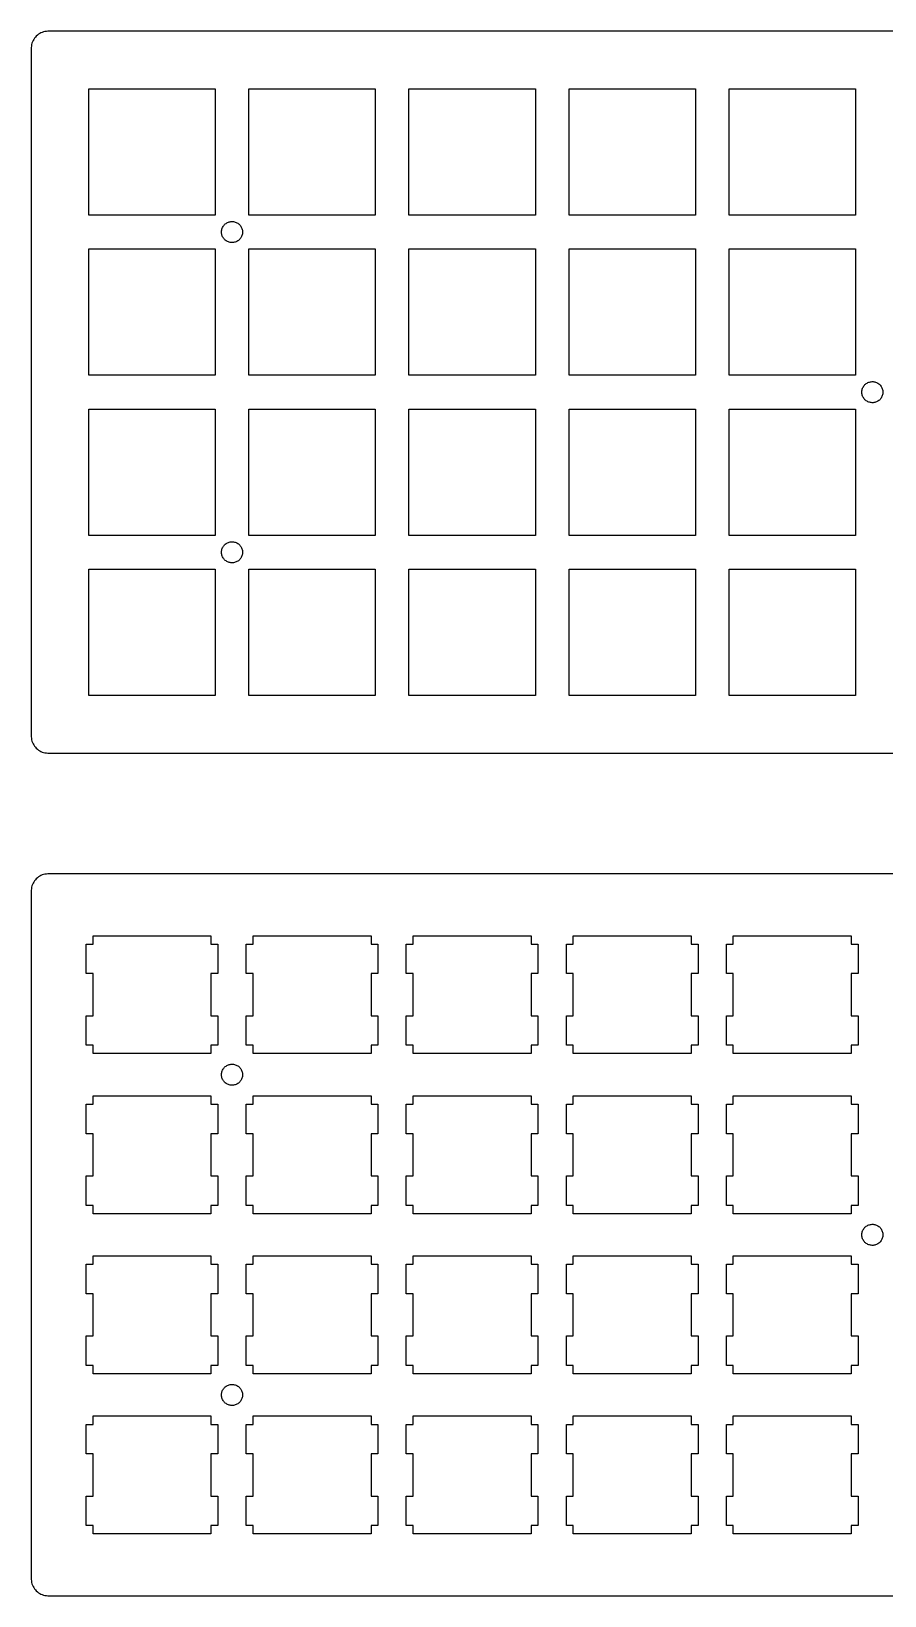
# Model space of a CAD drawing. Header units: metres. Extents: x -20 to 195, y -105 to 281.
# Drawn here: x -4.8 to 96.5, y 95.2 to 280.8 of the extents above; entities that cross this region are included whole.
import ezdxf

# ---------------------------------------------------------------- set-up
doc = ezdxf.new("R2010")
doc.units = ezdxf.units.M

msp = doc.modelspace()

# ---------------------------------------------------------------- linework, layer by layer
for p, q in [((-4.10327, 280.369), (-4.22775, 280.257)), ((-3.96985, 280.471), (-4.10327, 280.369)), ((-3.82841, 280.56), (-3.96985, 280.471)), ((-3.67998, 280.638), (-3.82841, 280.56)), ((-3.52556, 280.703), (-3.67998, 280.638)), ((-3.36626, 280.755), (-3.52556, 280.703)), ((-3.20319, 280.793), (-3.36626, 280.755)), ((-3.03748, 280.817), (-3.20319, 280.793)), ((-2.8703, 280.828), (-3.03748, 280.817)), ((192.787, 280.828), (-2.8703, 280.828)), ((-4.81265, 279.079), (-4.82666, 278.912)), ((-4.82666, 278.912), (-4.82666, 197.088)), ((-4.78471, 279.244), (-4.81265, 279.079)), ((-4.74306, 279.406), (-4.78471, 279.244)), ((-4.68797, 279.565), (-4.74306, 279.406)), ((-4.61984, 279.718), (-4.68797, 279.565)), ((-4.53915, 279.864), (-4.61984, 279.718)), ((-4.44646, 280.004), (-4.53915, 279.864)), ((-4.34241, 280.135), (-4.44646, 280.004)), ((-4.22775, 280.257), (-4.34241, 280.135)), ((2, 259), (2, 274)), ((2, 274), (17, 274)), ((17, 274), (17, 259)), ((21, 259), (21, 274)), ((21, 274), (36, 274)), ((36, 274), (36, 259)), ((40, 259), (40, 274)), ((40, 274), (55, 274)), ((55, 274), (55, 259)), ((59, 259), (59, 274)), ((59, 274), (74, 274)), ((74, 274), (74, 259)), ((78, 259), (78, 274)), ((78, 274), (93, 274)), ((93, 274), (93, 259)), ((17, 259), (2, 259)), ((18.2866, 258.026), (18.375, 258.083)), ((18.375, 258.083), (18.4678, 258.131)), ((18.4678, 258.131), (18.5643, 258.172)), ((18.5643, 258.172), (18.6638, 258.204)), ((18.6638, 258.204), (18.7658, 258.228)), ((18.7658, 258.228), (18.8693, 258.243)), ((18.8693, 258.243), (18.9738, 258.25)), ((18.9738, 258.25), (19.0785, 258.248)), ((19.0785, 258.248), (19.1826, 258.237)), ((19.1826, 258.237), (19.2854, 258.217)), ((19.2854, 258.217), (19.3863, 258.189)), ((19.3863, 258.189), (19.4844, 258.152)), ((19.4844, 258.152), (19.5791, 258.108)), ((19.5791, 258.108), (19.6698, 258.055)), ((36, 259), (21, 259)), ((55, 259), (40, 259)), ((74, 259), (59, 259)), ((93, 259), (78, 259)), ((17.7511, 257.052), (17.7598, 257.157)), ((17.7511, 256.948), (17.7511, 257.052)), ((17.7598, 256.843), (17.7511, 256.948)), ((17.7598, 257.157), (17.7773, 257.26)), ((17.7773, 256.74), (17.7598, 256.843)), ((17.7773, 257.26), (17.8033, 257.361)), ((17.8033, 256.639), (17.7773, 256.74)), ((17.8033, 257.361), (17.8378, 257.46)), ((17.8378, 256.54), (17.8033, 256.639)), ((17.8378, 257.46), (17.8804, 257.556)), ((17.8804, 256.444), (17.8378, 256.54)), ((17.8804, 257.556), (17.9308, 257.648)), ((17.9308, 256.352), (17.8804, 256.444)), ((17.9308, 257.648), (17.9887, 257.735)), ((17.9887, 256.265), (17.9308, 256.352)), ((17.9887, 257.735), (18.0537, 257.817)), ((18.0537, 256.183), (17.9887, 256.265)), ((18.0537, 257.817), (18.1254, 257.893)), ((18.1254, 257.893), (18.2032, 257.963)), ((18.2032, 257.963), (18.2866, 258.026)), ((19.6698, 258.055), (19.7557, 257.996)), ((19.7557, 257.996), (19.8364, 257.929)), ((19.8364, 257.929), (19.9112, 257.856)), ((19.9112, 257.856), (19.9796, 257.776)), ((19.9796, 256.224), (19.9112, 256.144)), ((19.9796, 257.776), (20.0411, 257.692)), ((20.0411, 256.308), (19.9796, 256.224)), ((20.0411, 257.692), (20.0954, 257.602)), ((20.0954, 256.398), (20.0411, 256.308)), ((20.0954, 257.602), (20.1419, 257.508)), ((20.1419, 256.492), (20.0954, 256.398)), ((20.1419, 257.508), (20.1805, 257.411)), ((20.1805, 256.589), (20.1419, 256.492)), ((20.1805, 257.411), (20.2107, 257.311)), ((20.2107, 256.689), (20.1805, 256.589)), ((20.2107, 257.311), (20.2325, 257.208)), ((20.2325, 256.792), (20.2107, 256.689)), ((20.2325, 257.208), (20.2456, 257.105)), ((20.2456, 256.895), (20.2325, 256.792)), ((20.2456, 257.105), (20.25, 257)), ((20.25, 257), (20.2456, 256.895)), ((2, 240), (2, 255)), ((2, 255), (17, 255)), ((17, 255), (17, 240)), ((18.1254, 256.107), (18.0537, 256.183)), ((18.2032, 256.037), (18.1254, 256.107)), ((18.2866, 255.974), (18.2032, 256.037)), ((18.375, 255.917), (18.2866, 255.974)), ((18.4678, 255.869), (18.375, 255.917)), ((18.5643, 255.828), (18.4678, 255.869)), ((18.6638, 255.796), (18.5643, 255.828)), ((18.7658, 255.772), (18.6638, 255.796)), ((18.8693, 255.757), (18.7658, 255.772)), ((18.9738, 255.75), (18.8693, 255.757)), ((19.0785, 255.752), (18.9738, 255.75)), ((19.1826, 255.763), (19.0785, 255.752)), ((19.2854, 255.783), (19.1826, 255.763)), ((19.3863, 255.811), (19.2854, 255.783)), ((19.4844, 255.848), (19.3863, 255.811)), ((19.5791, 255.892), (19.4844, 255.848)), ((19.6698, 255.945), (19.5791, 255.892)), ((19.7557, 256.004), (19.6698, 255.945)), ((19.8364, 256.071), (19.7557, 256.004)), ((19.9112, 256.144), (19.8364, 256.071)), ((21, 240), (21, 255)), ((21, 255), (36, 255)), ((36, 255), (36, 240)), ((40, 240), (40, 255)), ((40, 255), (55, 255)), ((55, 255), (55, 240)), ((59, 240), (59, 255)), ((59, 255), (74, 255)), ((74, 255), (74, 240)), ((78, 240), (78, 255)), ((78, 255), (93, 255)), ((93, 255), (93, 240)), ((17, 240), (2, 240)), ((36, 240), (21, 240)), ((55, 240), (40, 240)), ((74, 240), (59, 240)), ((93, 240), (78, 240)), ((93.7511, 238.052), (93.7598, 238.157)), ((93.7511, 237.948), (93.7511, 238.052)), ((93.7598, 237.843), (93.7511, 237.948)), ((93.7598, 238.157), (93.7773, 238.26)), ((93.7773, 237.74), (93.7598, 237.843)), ((93.7773, 238.26), (93.8033, 238.361)), ((93.8033, 237.639), (93.7773, 237.74)), ((93.8033, 238.361), (93.8378, 238.46)), ((93.8378, 238.46), (93.8804, 238.556)), ((93.8804, 238.556), (93.9308, 238.648)), ((93.9308, 238.648), (93.9887, 238.735)), ((93.9887, 238.735), (94.0537, 238.817)), ((94.0537, 238.817), (94.1254, 238.893)), ((94.1254, 238.893), (94.2032, 238.963)), ((94.2032, 238.963), (94.2866, 239.026)), ((94.2866, 239.026), (94.375, 239.083)), ((94.375, 239.083), (94.4678, 239.131)), ((94.4678, 239.131), (94.5643, 239.172)), ((94.5643, 239.172), (94.6638, 239.204)), ((94.6638, 239.204), (94.7658, 239.228)), ((94.7658, 239.228), (94.8693, 239.243)), ((94.8693, 239.243), (94.9738, 239.25)), ((94.9738, 239.25), (95.0785, 239.248)), ((95.0785, 239.248), (95.1826, 239.237)), ((95.1826, 239.237), (95.2854, 239.217)), ((95.2854, 239.217), (95.3863, 239.189)), ((95.3863, 239.189), (95.4844, 239.152)), ((95.4844, 239.152), (95.5791, 239.108)), ((95.5791, 239.108), (95.6698, 239.055)), ((95.6698, 239.055), (95.7557, 238.996)), ((95.7557, 238.996), (95.8364, 238.929)), ((95.8364, 238.929), (95.9112, 238.856)), ((95.9112, 238.856), (95.9796, 238.776)), ((95.9796, 238.776), (96.0411, 238.692)), ((96.0411, 238.692), (96.0954, 238.602)), ((96.0954, 238.602), (96.1419, 238.508)), ((96.1419, 238.508), (96.1805, 238.411)), ((96.1805, 238.411), (96.2107, 238.311)), ((96.2107, 237.689), (96.1805, 237.589)), ((96.2107, 238.311), (96.2325, 238.208)), ((96.2325, 237.792), (96.2107, 237.689)), ((96.2325, 238.208), (96.2456, 238.105)), ((96.2456, 237.895), (96.2325, 237.792)), ((96.2456, 238.105), (96.25, 238)), ((96.25, 238), (96.2456, 237.895)), ((2, 221), (2, 236)), ((2, 236), (17, 236)), ((17, 236), (17, 221)), ((21, 221), (21, 236)), ((21, 236), (36, 236)), ((36, 236), (36, 221)), ((40, 221), (40, 236)), ((40, 236), (55, 236)), ((55, 236), (55, 221)), ((59, 221), (59, 236)), ((59, 236), (74, 236)), ((74, 236), (74, 221)), ((78, 221), (78, 236)), ((78, 236), (93, 236)), ((93, 236), (93, 221)), ((93.8378, 237.54), (93.8033, 237.639)), ((93.8804, 237.444), (93.8378, 237.54)), ((93.9308, 237.352), (93.8804, 237.444)), ((93.9887, 237.265), (93.9308, 237.352)), ((94.0537, 237.183), (93.9887, 237.265)), ((94.1254, 237.107), (94.0537, 237.183)), ((94.2032, 237.037), (94.1254, 237.107)), ((94.2866, 236.974), (94.2032, 237.037)), ((94.375, 236.917), (94.2866, 236.974)), ((94.4678, 236.869), (94.375, 236.917)), ((94.5643, 236.828), (94.4678, 236.869)), ((94.6638, 236.796), (94.5643, 236.828)), ((94.7658, 236.772), (94.6638, 236.796)), ((94.8693, 236.757), (94.7658, 236.772)), ((94.9738, 236.75), (94.8693, 236.757)), ((95.0785, 236.752), (94.9738, 236.75)), ((95.1826, 236.763), (95.0785, 236.752)), ((95.2854, 236.783), (95.1826, 236.763)), ((95.3863, 236.811), (95.2854, 236.783)), ((95.4844, 236.848), (95.3863, 236.811)), ((95.5791, 236.892), (95.4844, 236.848)), ((95.6698, 236.945), (95.5791, 236.892)), ((95.7557, 237.004), (95.6698, 236.945)), ((95.8364, 237.071), (95.7557, 237.004)), ((95.9112, 237.144), (95.8364, 237.071)), ((95.9796, 237.224), (95.9112, 237.144)), ((96.0411, 237.308), (95.9796, 237.224)), ((96.0954, 237.398), (96.0411, 237.308)), ((96.1419, 237.492), (96.0954, 237.398)), ((96.1805, 237.589), (96.1419, 237.492)), ((17, 221), (2, 221)), ((36, 221), (21, 221)), ((55, 221), (40, 221)), ((74, 221), (59, 221)), ((93, 221), (78, 221)), ((17.7511, 219.052), (17.7598, 219.157)), ((17.7598, 219.157), (17.7773, 219.26)), ((17.7773, 219.26), (17.8033, 219.361)), ((17.8033, 219.361), (17.8378, 219.46)), ((17.8378, 219.46), (17.8804, 219.556)), ((17.8804, 219.556), (17.9308, 219.648)), ((17.9308, 219.648), (17.9887, 219.735)), ((17.9887, 219.735), (18.0537, 219.817)), ((18.0537, 219.817), (18.1254, 219.893)), ((18.1254, 219.893), (18.2032, 219.963)), ((18.2032, 219.963), (18.2866, 220.026)), ((18.2866, 220.026), (18.375, 220.083)), ((18.375, 220.083), (18.4678, 220.131)), ((18.4678, 220.131), (18.5643, 220.172)), ((18.5643, 220.172), (18.6638, 220.204)), ((18.6638, 220.204), (18.7658, 220.228)), ((18.7658, 220.228), (18.8693, 220.243)), ((18.8693, 220.243), (18.9738, 220.25)), ((18.9738, 220.25), (19.0785, 220.248)), ((19.0785, 220.248), (19.1826, 220.237)), ((19.1826, 220.237), (19.2854, 220.217)), ((19.2854, 220.217), (19.3863, 220.189)), ((19.3863, 220.189), (19.4844, 220.152)), ((19.4844, 220.152), (19.5791, 220.108)), ((19.5791, 220.108), (19.6698, 220.055)), ((19.6698, 220.055), (19.7557, 219.996)), ((19.7557, 219.996), (19.8364, 219.929)), ((19.8364, 219.929), (19.9112, 219.856)), ((19.9112, 219.856), (19.9796, 219.776)), ((19.9796, 219.776), (20.0411, 219.692)), ((20.0411, 219.692), (20.0954, 219.602)), ((20.0954, 219.602), (20.1419, 219.508)), ((20.1419, 219.508), (20.1805, 219.411)), ((20.1805, 219.411), (20.2107, 219.311)), ((20.2107, 219.311), (20.2325, 219.208)), ((20.2325, 219.208), (20.2456, 219.105)), ((20.2456, 219.105), (20.25, 219)), ((17.7511, 218.948), (17.7511, 219.052)), ((17.7598, 218.843), (17.7511, 218.948)), ((17.7773, 218.74), (17.7598, 218.843)), ((17.8033, 218.639), (17.7773, 218.74)), ((17.8378, 218.54), (17.8033, 218.639)), ((17.8804, 218.444), (17.8378, 218.54)), ((17.9308, 218.352), (17.8804, 218.444)), ((17.9887, 218.265), (17.9308, 218.352)), ((18.0537, 218.183), (17.9887, 218.265)), ((18.1254, 218.107), (18.0537, 218.183)), ((18.2032, 218.037), (18.1254, 218.107)), ((18.2866, 217.974), (18.2032, 218.037)), ((18.375, 217.917), (18.2866, 217.974)), ((18.4678, 217.869), (18.375, 217.917)), ((18.5643, 217.828), (18.4678, 217.869)), ((18.6638, 217.796), (18.5643, 217.828)), ((18.7658, 217.772), (18.6638, 217.796)), ((18.8693, 217.757), (18.7658, 217.772)), ((18.9738, 217.75), (18.8693, 217.757)), ((19.0785, 217.752), (18.9738, 217.75)), ((19.1826, 217.763), (19.0785, 217.752)), ((19.2854, 217.783), (19.1826, 217.763)), ((19.3863, 217.811), (19.2854, 217.783)), ((19.4844, 217.848), (19.3863, 217.811)), ((19.5791, 217.892), (19.4844, 217.848)), ((19.6698, 217.945), (19.5791, 217.892)), ((19.7557, 218.004), (19.6698, 217.945)), ((19.8364, 218.071), (19.7557, 218.004)), ((19.9112, 218.144), (19.8364, 218.071)), ((19.9796, 218.224), (19.9112, 218.144)), ((20.0411, 218.308), (19.9796, 218.224)), ((20.0954, 218.398), (20.0411, 218.308)), ((20.1419, 218.492), (20.0954, 218.398)), ((20.1805, 218.589), (20.1419, 218.492)), ((20.2107, 218.689), (20.1805, 218.589)), ((20.2325, 218.792), (20.2107, 218.689)), ((20.2456, 218.895), (20.2325, 218.792)), ((20.25, 219), (20.2456, 218.895)), ((2, 202), (2, 217)), ((2, 217), (17, 217)), ((17, 217), (17, 202)), ((21, 202), (21, 217)), ((21, 217), (36, 217)), ((36, 217), (36, 202)), ((40, 202), (40, 217)), ((40, 217), (55, 217)), ((55, 217), (55, 202)), ((59, 202), (59, 217)), ((59, 217), (74, 217)), ((74, 217), (74, 202)), ((78, 202), (78, 217)), ((78, 217), (93, 217)), ((93, 217), (93, 202)), ((17, 202), (2, 202)), ((36, 202), (21, 202)), ((55, 202), (40, 202)), ((74, 202), (59, 202)), ((93, 202), (78, 202)), ((-4.82666, 197.088), (-4.81265, 196.921)), ((-4.81265, 196.921), (-4.78471, 196.756)), ((-4.78471, 196.756), (-4.74306, 196.594)), ((-4.74306, 196.594), (-4.68797, 196.435)), ((-4.68797, 196.435), (-4.61984, 196.282)), ((-4.61984, 196.282), (-4.53915, 196.136)), ((-4.53915, 196.136), (-4.44646, 195.996)), ((-4.44646, 195.996), (-4.34241, 195.865)), ((-4.34241, 195.865), (-4.22775, 195.743)), ((-4.22775, 195.743), (-4.10327, 195.631)), ((-4.10327, 195.631), (-3.96985, 195.529)), ((-3.96985, 195.529), (-3.82841, 195.44)), ((-3.82841, 195.44), (-3.67998, 195.362)), ((-3.67998, 195.362), (-3.52556, 195.297)), ((-3.52556, 195.297), (-3.36626, 195.245)), ((-3.36626, 195.245), (-3.20319, 195.207)), ((-3.20319, 195.207), (-3.03748, 195.183)), ((-3.03748, 195.183), (-2.8703, 195.172)), ((-2.8703, 195.172), (192.787, 195.172)), ((-4.34241, 180.135), (-4.44646, 180.004)), ((-4.22775, 180.257), (-4.34241, 180.135)), ((-4.10327, 180.369), (-4.22775, 180.257)), ((-3.96985, 180.471), (-4.10327, 180.369)), ((-3.82841, 180.56), (-3.96985, 180.471)), ((-3.67998, 180.638), (-3.82841, 180.56)), ((-3.52556, 180.703), (-3.67998, 180.638)), ((-3.36626, 180.755), (-3.52556, 180.703)), ((-3.20319, 180.793), (-3.36626, 180.755)), ((-3.03748, 180.817), (-3.20319, 180.793)), ((-2.8703, 180.828), (-3.03748, 180.817)), ((192.787, 180.828), (-2.8703, 180.828)), ((-4.81265, 179.079), (-4.82666, 178.912)), ((-4.82666, 178.912), (-4.82666, 97.0878)), ((-4.78471, 179.244), (-4.81265, 179.079)), ((-4.74306, 179.406), (-4.78471, 179.244)), ((-4.68797, 179.565), (-4.74306, 179.406)), ((-4.61984, 179.718), (-4.68797, 179.565)), ((-4.53915, 179.864), (-4.61984, 179.718)), ((-4.44646, 180.004), (-4.53915, 179.864)), ((2.5, 172.505), (2.5, 173.5)), ((2.5, 173.5), (16.5, 173.5)), ((16.5, 173.5), (16.5, 172.505)), ((21.5, 172.505), (21.5, 173.5)), ((21.5, 173.5), (35.5, 173.5)), ((35.5, 173.5), (35.5, 172.505)), ((40.5, 172.505), (40.5, 173.5)), ((40.5, 173.5), (54.5, 173.5)), ((54.5, 173.5), (54.5, 172.505)), ((59.5, 172.505), (59.5, 173.5)), ((59.5, 173.5), (73.5, 173.5)), ((73.5, 173.5), (73.5, 172.505)), ((78.5, 172.505), (78.5, 173.5)), ((78.5, 173.5), (92.5, 173.5)), ((92.5, 173.5), (92.5, 172.505)), ((1.68721, 169.004), (1.68721, 172.505)), ((1.68721, 172.505), (2.5, 172.505)), ((16.5, 172.505), (17.3128, 172.505)), ((17.3128, 172.505), (17.3128, 169.004)), ((20.6872, 169.004), (20.6872, 172.505)), ((20.6872, 172.505), (21.5, 172.505)), ((35.5, 172.505), (36.3128, 172.505)), ((36.3128, 172.505), (36.3128, 169.004)), ((39.6872, 169.004), (39.6872, 172.505)), ((39.6872, 172.505), (40.5, 172.505)), ((54.5, 172.505), (55.3128, 172.505)), ((55.3128, 172.505), (55.3128, 169.004)), ((58.6872, 169.004), (58.6872, 172.505)), ((58.6872, 172.505), (59.5, 172.505)), ((73.5, 172.505), (74.3128, 172.505)), ((74.3128, 172.505), (74.3128, 169.004)), ((77.6872, 169.004), (77.6872, 172.505)), ((77.6872, 172.505), (78.5, 172.505)), ((92.5, 172.505), (93.3128, 172.505)), ((93.3128, 172.505), (93.3128, 169.004)), ((2.5, 169.004), (1.68721, 169.004)), ((2.5, 163.996), (2.5, 169.004)), ((17.3128, 169.004), (16.5, 169.004)), ((16.5, 169.004), (16.5, 163.996)), ((21.5, 169.004), (20.6872, 169.004)), ((21.5, 163.996), (21.5, 169.004)), ((36.3128, 169.004), (35.5, 169.004)), ((35.5, 169.004), (35.5, 163.996)), ((40.5, 169.004), (39.6872, 169.004)), ((40.5, 163.996), (40.5, 169.004)), ((55.3128, 169.004), (54.5, 169.004)), ((54.5, 169.004), (54.5, 163.996)), ((59.5, 169.004), (58.6872, 169.004)), ((59.5, 163.996), (59.5, 169.004)), ((74.3128, 169.004), (73.5, 169.004)), ((73.5, 169.004), (73.5, 163.996)), ((78.5, 169.004), (77.6872, 169.004)), ((78.5, 163.996), (78.5, 169.004)), ((93.3128, 169.004), (92.5, 169.004)), ((92.5, 169.004), (92.5, 163.996)), ((1.68721, 160.495), (1.68721, 163.996)), ((1.68721, 163.996), (2.5, 163.996)), ((16.5, 163.996), (17.3128, 163.996)), ((17.3128, 163.996), (17.3128, 160.495)), ((20.6872, 160.495), (20.6872, 163.996)), ((20.6872, 163.996), (21.5, 163.996)), ((35.5, 163.996), (36.3128, 163.996)), ((36.3128, 163.996), (36.3128, 160.495)), ((39.6872, 160.495), (39.6872, 163.996)), ((39.6872, 163.996), (40.5, 163.996)), ((54.5, 163.996), (55.3128, 163.996)), ((55.3128, 163.996), (55.3128, 160.495)), ((58.6872, 160.495), (58.6872, 163.996)), ((58.6872, 163.996), (59.5, 163.996)), ((73.5, 163.996), (74.3128, 163.996)), ((74.3128, 163.996), (74.3128, 160.495)), ((77.6872, 160.495), (77.6872, 163.996)), ((77.6872, 163.996), (78.5, 163.996)), ((92.5, 163.996), (93.3128, 163.996)), ((93.3128, 163.996), (93.3128, 160.495)), ((2.5, 160.495), (1.68721, 160.495)), ((2.5, 159.5), (2.5, 160.495)), ((17.3128, 160.495), (16.5, 160.495)), ((16.5, 160.495), (16.5, 159.5)), ((21.5, 160.495), (20.6872, 160.495)), ((21.5, 159.5), (21.5, 160.495)), ((36.3128, 160.495), (35.5, 160.495)), ((35.5, 160.495), (35.5, 159.5)), ((40.5, 160.495), (39.6872, 160.495)), ((40.5, 159.5), (40.5, 160.495)), ((55.3128, 160.495), (54.5, 160.495)), ((54.5, 160.495), (54.5, 159.5)), ((59.5, 160.495), (58.6872, 160.495)), ((59.5, 159.5), (59.5, 160.495)), ((74.3128, 160.495), (73.5, 160.495)), ((73.5, 160.495), (73.5, 159.5)), ((78.5, 160.495), (77.6872, 160.495)), ((78.5, 159.5), (78.5, 160.495)), ((93.3128, 160.495), (92.5, 160.495)), ((92.5, 160.495), (92.5, 159.5)), ((16.5, 159.5), (2.5, 159.5)), ((17.9887, 157.735), (18.0537, 157.817)), ((18.0537, 157.817), (18.1254, 157.893)), ((18.1254, 157.893), (18.2032, 157.963)), ((18.2032, 157.963), (18.2866, 158.026)), ((18.2866, 158.026), (18.375, 158.083)), ((18.375, 158.083), (18.4678, 158.131)), ((18.4678, 158.131), (18.5643, 158.172)), ((18.5643, 158.172), (18.6638, 158.204)), ((18.6638, 158.204), (18.7658, 158.228)), ((18.7658, 158.228), (18.8693, 158.243)), ((18.8693, 158.243), (18.9738, 158.25)), ((18.9738, 158.25), (19.0785, 158.248)), ((19.0785, 158.248), (19.1826, 158.237)), ((19.1826, 158.237), (19.2854, 158.217)), ((19.2854, 158.217), (19.3863, 158.189)), ((19.3863, 158.189), (19.4844, 158.152)), ((19.4844, 158.152), (19.5791, 158.108)), ((19.5791, 158.108), (19.6698, 158.055)), ((19.6698, 158.055), (19.7557, 157.996)), ((19.7557, 157.996), (19.8364, 157.929)), ((19.8364, 157.929), (19.9112, 157.856)), ((19.9112, 157.856), (19.9796, 157.776)), ((35.5, 159.5), (21.5, 159.5)), ((54.5, 159.5), (40.5, 159.5)), ((73.5, 159.5), (59.5, 159.5)), ((92.5, 159.5), (78.5, 159.5)), ((17.7511, 157.052), (17.7598, 157.157)), ((17.7511, 156.948), (17.7511, 157.052)), ((17.7598, 156.843), (17.7511, 156.948)), ((17.7598, 157.157), (17.7773, 157.26)), ((17.7773, 156.74), (17.7598, 156.843)), ((17.7773, 157.26), (17.8033, 157.361)), ((17.8033, 156.639), (17.7773, 156.74)), ((17.8033, 157.361), (17.8378, 157.46)), ((17.8378, 156.54), (17.8033, 156.639)), ((17.8378, 157.46), (17.8804, 157.556)), ((17.8804, 156.444), (17.8378, 156.54)), ((17.8804, 157.556), (17.9308, 157.648)), ((17.9308, 156.352), (17.8804, 156.444)), ((17.9308, 157.648), (17.9887, 157.735)), ((17.9887, 156.265), (17.9308, 156.352)), ((18.0537, 156.183), (17.9887, 156.265)), ((18.1254, 156.107), (18.0537, 156.183)), ((18.2032, 156.037), (18.1254, 156.107)), ((18.2866, 155.974), (18.2032, 156.037)), ((18.375, 155.917), (18.2866, 155.974)), ((19.7557, 156.004), (19.6698, 155.945)), ((19.8364, 156.071), (19.7557, 156.004)), ((19.9112, 156.144), (19.8364, 156.071)), ((19.9796, 156.224), (19.9112, 156.144)), ((19.9796, 157.776), (20.0411, 157.692)), ((20.0411, 156.308), (19.9796, 156.224)), ((20.0411, 157.692), (20.0954, 157.602)), ((20.0954, 156.398), (20.0411, 156.308)), ((20.0954, 157.602), (20.1419, 157.508)), ((20.1419, 156.492), (20.0954, 156.398)), ((20.1419, 157.508), (20.1805, 157.411)), ((20.1805, 156.589), (20.1419, 156.492)), ((20.1805, 157.411), (20.2107, 157.311)), ((20.2107, 156.689), (20.1805, 156.589)), ((20.2107, 157.311), (20.2325, 157.208)), ((20.2325, 156.792), (20.2107, 156.689)), ((20.2325, 157.208), (20.2456, 157.105)), ((20.2456, 156.895), (20.2325, 156.792)), ((20.2456, 157.105), (20.25, 157)), ((20.25, 157), (20.2456, 156.895)), ((2.5, 153.505), (2.5, 154.5)), ((2.5, 154.5), (16.5, 154.5)), ((16.5, 154.5), (16.5, 153.505)), ((18.4678, 155.869), (18.375, 155.917)), ((18.5643, 155.828), (18.4678, 155.869)), ((18.6638, 155.796), (18.5643, 155.828)), ((18.7658, 155.772), (18.6638, 155.796)), ((18.8693, 155.757), (18.7658, 155.772)), ((18.9738, 155.75), (18.8693, 155.757)), ((19.0785, 155.752), (18.9738, 155.75)), ((19.1826, 155.763), (19.0785, 155.752)), ((19.2854, 155.783), (19.1826, 155.763)), ((19.3863, 155.811), (19.2854, 155.783)), ((19.4844, 155.848), (19.3863, 155.811)), ((19.5791, 155.892), (19.4844, 155.848)), ((19.6698, 155.945), (19.5791, 155.892)), ((21.5, 153.505), (21.5, 154.5)), ((21.5, 154.5), (35.5, 154.5)), ((35.5, 154.5), (35.5, 153.505)), ((40.5, 153.505), (40.5, 154.5)), ((40.5, 154.5), (54.5, 154.5)), ((54.5, 154.5), (54.5, 153.505)), ((59.5, 153.505), (59.5, 154.5)), ((59.5, 154.5), (73.5, 154.5)), ((73.5, 154.5), (73.5, 153.505)), ((78.5, 153.505), (78.5, 154.5)), ((78.5, 154.5), (92.5, 154.5)), ((92.5, 154.5), (92.5, 153.505)), ((1.68721, 150.004), (1.68721, 153.505)), ((1.68721, 153.505), (2.5, 153.505)), ((16.5, 153.505), (17.3128, 153.505)), ((17.3128, 153.505), (17.3128, 150.004)), ((20.6872, 150.004), (20.6872, 153.505)), ((20.6872, 153.505), (21.5, 153.505)), ((35.5, 153.505), (36.3128, 153.505)), ((36.3128, 153.505), (36.3128, 150.004)), ((39.6872, 150.004), (39.6872, 153.505)), ((39.6872, 153.505), (40.5, 153.505)), ((54.5, 153.505), (55.3128, 153.505)), ((55.3128, 153.505), (55.3128, 150.004)), ((58.6872, 150.004), (58.6872, 153.505)), ((58.6872, 153.505), (59.5, 153.505)), ((73.5, 153.505), (74.3128, 153.505)), ((74.3128, 153.505), (74.3128, 150.004)), ((77.6872, 150.004), (77.6872, 153.505)), ((77.6872, 153.505), (78.5, 153.505)), ((92.5, 153.505), (93.3128, 153.505)), ((93.3128, 153.505), (93.3128, 150.004)), ((2.5, 150.004), (1.68721, 150.004)), ((2.5, 144.996), (2.5, 150.004)), ((17.3128, 150.004), (16.5, 150.004)), ((16.5, 150.004), (16.5, 144.996)), ((21.5, 150.004), (20.6872, 150.004)), ((21.5, 144.996), (21.5, 150.004)), ((36.3128, 150.004), (35.5, 150.004)), ((35.5, 150.004), (35.5, 144.996)), ((40.5, 150.004), (39.6872, 150.004)), ((40.5, 144.996), (40.5, 150.004)), ((55.3128, 150.004), (54.5, 150.004)), ((54.5, 150.004), (54.5, 144.996)), ((59.5, 150.004), (58.6872, 150.004)), ((59.5, 144.996), (59.5, 150.004)), ((74.3128, 150.004), (73.5, 150.004)), ((73.5, 150.004), (73.5, 144.996)), ((78.5, 150.004), (77.6872, 150.004)), ((78.5, 144.996), (78.5, 150.004)), ((93.3128, 150.004), (92.5, 150.004)), ((92.5, 150.004), (92.5, 144.996)), ((1.68721, 141.495), (1.68721, 144.996)), ((1.68721, 144.996), (2.5, 144.996)), ((16.5, 144.996), (17.3128, 144.996)), ((17.3128, 144.996), (17.3128, 141.495)), ((20.6872, 141.495), (20.6872, 144.996)), ((20.6872, 144.996), (21.5, 144.996)), ((35.5, 144.996), (36.3128, 144.996)), ((36.3128, 144.996), (36.3128, 141.495)), ((39.6872, 141.495), (39.6872, 144.996)), ((39.6872, 144.996), (40.5, 144.996)), ((54.5, 144.996), (55.3128, 144.996)), ((55.3128, 144.996), (55.3128, 141.495)), ((58.6872, 141.495), (58.6872, 144.996)), ((58.6872, 144.996), (59.5, 144.996)), ((73.5, 144.996), (74.3128, 144.996)), ((74.3128, 144.996), (74.3128, 141.495)), ((77.6872, 141.495), (77.6872, 144.996)), ((77.6872, 144.996), (78.5, 144.996)), ((92.5, 144.996), (93.3128, 144.996)), ((93.3128, 144.996), (93.3128, 141.495)), ((2.5, 141.495), (1.68721, 141.495)), ((2.5, 140.5), (2.5, 141.495)), ((17.3128, 141.495), (16.5, 141.495)), ((16.5, 141.495), (16.5, 140.5)), ((21.5, 141.495), (20.6872, 141.495)), ((21.5, 140.5), (21.5, 141.495)), ((36.3128, 141.495), (35.5, 141.495)), ((35.5, 141.495), (35.5, 140.5)), ((40.5, 141.495), (39.6872, 141.495)), ((40.5, 140.5), (40.5, 141.495)), ((55.3128, 141.495), (54.5, 141.495)), ((54.5, 141.495), (54.5, 140.5)), ((59.5, 141.495), (58.6872, 141.495)), ((59.5, 140.5), (59.5, 141.495)), ((74.3128, 141.495), (73.5, 141.495)), ((73.5, 141.495), (73.5, 140.5)), ((78.5, 141.495), (77.6872, 141.495)), ((78.5, 140.5), (78.5, 141.495)), ((93.3128, 141.495), (92.5, 141.495)), ((92.5, 141.495), (92.5, 140.5)), ((16.5, 140.5), (2.5, 140.5)), ((35.5, 140.5), (21.5, 140.5)), ((54.5, 140.5), (40.5, 140.5)), ((73.5, 140.5), (59.5, 140.5)), ((92.5, 140.5), (78.5, 140.5)), ((94.7658, 139.228), (94.8693, 139.243)), ((94.8693, 139.243), (94.9738, 139.25)), ((94.9738, 139.25), (95.0785, 139.248)), ((95.0785, 139.248), (95.1826, 139.237)), ((93.7511, 138.052), (93.7598, 138.157)), ((93.7511, 137.948), (93.7511, 138.052)), ((93.7598, 137.843), (93.7511, 137.948)), ((93.7598, 138.157), (93.7773, 138.26)), ((93.7773, 137.74), (93.7598, 137.843)), ((93.7773, 138.26), (93.8033, 138.361)), ((93.8033, 137.639), (93.7773, 137.74)), ((93.8033, 138.361), (93.8378, 138.46)), ((93.8378, 137.54), (93.8033, 137.639)), ((93.8378, 138.46), (93.8804, 138.556)), ((93.8804, 137.444), (93.8378, 137.54)), ((93.8804, 138.556), (93.9308, 138.648)), ((93.9308, 137.352), (93.8804, 137.444)), ((93.9308, 138.648), (93.9887, 138.735)), ((93.9887, 138.735), (94.0537, 138.817)), ((94.0537, 138.817), (94.1254, 138.893)), ((94.1254, 138.893), (94.2032, 138.963)), ((94.2032, 138.963), (94.2866, 139.026)), ((94.2866, 139.026), (94.375, 139.083)), ((94.375, 139.083), (94.4678, 139.131)), ((94.4678, 139.131), (94.5643, 139.172)), ((94.5643, 139.172), (94.6638, 139.204)), ((94.6638, 139.204), (94.7658, 139.228)), ((95.1826, 139.237), (95.2854, 139.217)), ((95.2854, 139.217), (95.3863, 139.189)), ((95.3863, 139.189), (95.4844, 139.152)), ((95.4844, 139.152), (95.5791, 139.108)), ((95.5791, 139.108), (95.6698, 139.055)), ((95.6698, 139.055), (95.7557, 138.996)), ((95.7557, 138.996), (95.8364, 138.929)), ((95.8364, 138.929), (95.9112, 138.856)), ((95.9112, 138.856), (95.9796, 138.776)), ((95.9796, 138.776), (96.0411, 138.692)), ((96.0411, 138.692), (96.0954, 138.602)), ((96.0954, 137.398), (96.0411, 137.308)), ((96.0954, 138.602), (96.1419, 138.508)), ((96.1419, 137.492), (96.0954, 137.398)), ((96.1419, 138.508), (96.1805, 138.411)), ((96.1805, 137.589), (96.1419, 137.492)), ((96.1805, 138.411), (96.2107, 138.311)), ((96.2107, 137.689), (96.1805, 137.589)), ((96.2107, 138.311), (96.2325, 138.208)), ((96.2325, 137.792), (96.2107, 137.689)), ((96.2325, 138.208), (96.2456, 138.105)), ((96.2456, 137.895), (96.2325, 137.792)), ((96.2456, 138.105), (96.25, 138)), ((96.25, 138), (96.2456, 137.895)), ((93.9887, 137.265), (93.9308, 137.352)), ((94.0537, 137.183), (93.9887, 137.265)), ((94.1254, 137.107), (94.0537, 137.183)), ((94.2032, 137.037), (94.1254, 137.107)), ((94.2866, 136.974), (94.2032, 137.037)), ((94.375, 136.917), (94.2866, 136.974)), ((94.4678, 136.869), (94.375, 136.917)), ((94.5643, 136.828), (94.4678, 136.869)), ((94.6638, 136.796), (94.5643, 136.828)), ((94.7658, 136.772), (94.6638, 136.796)), ((94.8693, 136.757), (94.7658, 136.772)), ((94.9738, 136.75), (94.8693, 136.757)), ((95.0785, 136.752), (94.9738, 136.75)), ((95.1826, 136.763), (95.0785, 136.752)), ((95.2854, 136.783), (95.1826, 136.763)), ((95.3863, 136.811), (95.2854, 136.783)), ((95.4844, 136.848), (95.3863, 136.811)), ((95.5791, 136.892), (95.4844, 136.848)), ((95.6698, 136.945), (95.5791, 136.892)), ((95.7557, 137.004), (95.6698, 136.945)), ((95.8364, 137.071), (95.7557, 137.004)), ((95.9112, 137.144), (95.8364, 137.071)), ((95.9796, 137.224), (95.9112, 137.144)), ((96.0411, 137.308), (95.9796, 137.224)), ((1.68721, 131.004), (1.68721, 134.505)), ((1.68721, 134.505), (2.5, 134.505)), ((2.5, 134.505), (2.5, 135.5)), ((2.5, 135.5), (16.5, 135.5)), ((16.5, 135.5), (16.5, 134.505)), ((16.5, 134.505), (17.3128, 134.505)), ((17.3128, 134.505), (17.3128, 131.004)), ((20.6872, 131.004), (20.6872, 134.505)), ((20.6872, 134.505), (21.5, 134.505)), ((21.5, 134.505), (21.5, 135.5)), ((21.5, 135.5), (35.5, 135.5)), ((35.5, 135.5), (35.5, 134.505)), ((35.5, 134.505), (36.3128, 134.505)), ((36.3128, 134.505), (36.3128, 131.004)), ((39.6872, 131.004), (39.6872, 134.505)), ((39.6872, 134.505), (40.5, 134.505)), ((40.5, 134.505), (40.5, 135.5)), ((40.5, 135.5), (54.5, 135.5)), ((54.5, 135.5), (54.5, 134.505)), ((54.5, 134.505), (55.3128, 134.505)), ((55.3128, 134.505), (55.3128, 131.004)), ((58.6872, 131.004), (58.6872, 134.505)), ((58.6872, 134.505), (59.5, 134.505)), ((59.5, 134.505), (59.5, 135.5)), ((59.5, 135.5), (73.5, 135.5)), ((73.5, 135.5), (73.5, 134.505)), ((73.5, 134.505), (74.3128, 134.505)), ((74.3128, 134.505), (74.3128, 131.004)), ((77.6872, 131.004), (77.6872, 134.505)), ((77.6872, 134.505), (78.5, 134.505)), ((78.5, 134.505), (78.5, 135.5)), ((78.5, 135.5), (92.5, 135.5)), ((92.5, 135.5), (92.5, 134.505)), ((92.5, 134.505), (93.3128, 134.505)), ((93.3128, 134.505), (93.3128, 131.004)), ((2.5, 131.004), (1.68721, 131.004)), ((2.5, 125.996), (2.5, 131.004)), ((17.3128, 131.004), (16.5, 131.004)), ((16.5, 131.004), (16.5, 125.996)), ((21.5, 131.004), (20.6872, 131.004)), ((21.5, 125.996), (21.5, 131.004)), ((36.3128, 131.004), (35.5, 131.004)), ((35.5, 131.004), (35.5, 125.996)), ((40.5, 131.004), (39.6872, 131.004)), ((40.5, 125.996), (40.5, 131.004)), ((55.3128, 131.004), (54.5, 131.004)), ((54.5, 131.004), (54.5, 125.996)), ((59.5, 131.004), (58.6872, 131.004)), ((59.5, 125.996), (59.5, 131.004)), ((74.3128, 131.004), (73.5, 131.004)), ((73.5, 131.004), (73.5, 125.996)), ((78.5, 131.004), (77.6872, 131.004)), ((78.5, 125.996), (78.5, 131.004)), ((93.3128, 131.004), (92.5, 131.004)), ((92.5, 131.004), (92.5, 125.996)), ((1.68721, 122.495), (1.68721, 125.996)), ((1.68721, 125.996), (2.5, 125.996)), ((16.5, 125.996), (17.3128, 125.996)), ((17.3128, 125.996), (17.3128, 122.495)), ((20.6872, 122.495), (20.6872, 125.996)), ((20.6872, 125.996), (21.5, 125.996)), ((35.5, 125.996), (36.3128, 125.996)), ((36.3128, 125.996), (36.3128, 122.495)), ((39.6872, 122.495), (39.6872, 125.996)), ((39.6872, 125.996), (40.5, 125.996)), ((54.5, 125.996), (55.3128, 125.996)), ((55.3128, 125.996), (55.3128, 122.495)), ((58.6872, 122.495), (58.6872, 125.996)), ((58.6872, 125.996), (59.5, 125.996)), ((73.5, 125.996), (74.3128, 125.996)), ((74.3128, 125.996), (74.3128, 122.495)), ((77.6872, 122.495), (77.6872, 125.996)), ((77.6872, 125.996), (78.5, 125.996)), ((92.5, 125.996), (93.3128, 125.996)), ((93.3128, 125.996), (93.3128, 122.495)), ((2.5, 122.495), (1.68721, 122.495)), ((2.5, 121.5), (2.5, 122.495)), ((16.5, 121.5), (2.5, 121.5)), ((17.3128, 122.495), (16.5, 122.495)), ((16.5, 122.495), (16.5, 121.5)), ((21.5, 122.495), (20.6872, 122.495)), ((21.5, 121.5), (21.5, 122.495)), ((35.5, 121.5), (21.5, 121.5)), ((36.3128, 122.495), (35.5, 122.495)), ((35.5, 122.495), (35.5, 121.5)), ((40.5, 122.495), (39.6872, 122.495)), ((40.5, 121.5), (40.5, 122.495)), ((54.5, 121.5), (40.5, 121.5)), ((55.3128, 122.495), (54.5, 122.495)), ((54.5, 122.495), (54.5, 121.5)), ((59.5, 122.495), (58.6872, 122.495)), ((59.5, 121.5), (59.5, 122.495)), ((73.5, 121.5), (59.5, 121.5)), ((74.3128, 122.495), (73.5, 122.495)), ((73.5, 122.495), (73.5, 121.5)), ((78.5, 122.495), (77.6872, 122.495)), ((78.5, 121.5), (78.5, 122.495)), ((92.5, 121.5), (78.5, 121.5)), ((93.3128, 122.495), (92.5, 122.495)), ((92.5, 122.495), (92.5, 121.5)), ((17.7511, 119.052), (17.7598, 119.157)), ((17.7511, 118.948), (17.7511, 119.052)), ((17.7598, 118.843), (17.7511, 118.948)), ((17.7598, 119.157), (17.7773, 119.26)), ((17.7773, 118.74), (17.7598, 118.843)), ((17.7773, 119.26), (17.8033, 119.361)), ((17.8033, 119.361), (17.8378, 119.46)), ((17.8378, 119.46), (17.8804, 119.556)), ((17.8804, 119.556), (17.9308, 119.648)), ((17.9308, 119.648), (17.9887, 119.735)), ((17.9887, 119.735), (18.0537, 119.817)), ((18.0537, 119.817), (18.1254, 119.893)), ((18.1254, 119.893), (18.2032, 119.963)), ((18.2032, 119.963), (18.2866, 120.026)), ((18.2866, 120.026), (18.375, 120.083)), ((18.375, 120.083), (18.4678, 120.131)), ((18.4678, 120.131), (18.5643, 120.172)), ((18.5643, 120.172), (18.6638, 120.204)), ((18.6638, 120.204), (18.7658, 120.228)), ((18.7658, 120.228), (18.8693, 120.243)), ((18.8693, 120.243), (18.9738, 120.25)), ((18.9738, 120.25), (19.0785, 120.248)), ((19.0785, 120.248), (19.1826, 120.237)), ((19.1826, 120.237), (19.2854, 120.217)), ((19.2854, 120.217), (19.3863, 120.189)), ((19.3863, 120.189), (19.4844, 120.152)), ((19.4844, 120.152), (19.5791, 120.108)), ((19.5791, 120.108), (19.6698, 120.055)), ((19.6698, 120.055), (19.7557, 119.996)), ((19.7557, 119.996), (19.8364, 119.929)), ((19.8364, 119.929), (19.9112, 119.856)), ((19.9112, 119.856), (19.9796, 119.776)), ((19.9796, 119.776), (20.0411, 119.692)), ((20.0411, 119.692), (20.0954, 119.602)), ((20.0954, 119.602), (20.1419, 119.508)), ((20.1419, 119.508), (20.1805, 119.411)), ((20.1805, 119.411), (20.2107, 119.311)), ((20.2107, 119.311), (20.2325, 119.208)), ((20.2325, 119.208), (20.2456, 119.105)), ((20.2456, 118.895), (20.2325, 118.792)), ((20.2456, 119.105), (20.25, 119)), ((20.25, 119), (20.2456, 118.895)), ((17.8033, 118.639), (17.7773, 118.74)), ((17.8378, 118.54), (17.8033, 118.639)), ((17.8804, 118.444), (17.8378, 118.54)), ((17.9308, 118.352), (17.8804, 118.444)), ((17.9887, 118.265), (17.9308, 118.352)), ((18.0537, 118.183), (17.9887, 118.265)), ((18.1254, 118.107), (18.0537, 118.183)), ((18.2032, 118.037), (18.1254, 118.107)), ((18.2866, 117.974), (18.2032, 118.037)), ((18.375, 117.917), (18.2866, 117.974)), ((18.4678, 117.869), (18.375, 117.917)), ((18.5643, 117.828), (18.4678, 117.869)), ((18.6638, 117.796), (18.5643, 117.828)), ((18.7658, 117.772), (18.6638, 117.796)), ((18.8693, 117.757), (18.7658, 117.772)), ((18.9738, 117.75), (18.8693, 117.757)), ((19.0785, 117.752), (18.9738, 117.75)), ((19.1826, 117.763), (19.0785, 117.752)), ((19.2854, 117.783), (19.1826, 117.763)), ((19.3863, 117.811), (19.2854, 117.783)), ((19.4844, 117.848), (19.3863, 117.811)), ((19.5791, 117.892), (19.4844, 117.848)), ((19.6698, 117.945), (19.5791, 117.892)), ((19.7557, 118.004), (19.6698, 117.945)), ((19.8364, 118.071), (19.7557, 118.004)), ((19.9112, 118.144), (19.8364, 118.071)), ((19.9796, 118.224), (19.9112, 118.144)), ((20.0411, 118.308), (19.9796, 118.224)), ((20.0954, 118.398), (20.0411, 118.308)), ((20.1419, 118.492), (20.0954, 118.398)), ((20.1805, 118.589), (20.1419, 118.492)), ((20.2107, 118.689), (20.1805, 118.589)), ((20.2325, 118.792), (20.2107, 118.689)), ((1.68721, 112.004), (1.68721, 115.505)), ((1.68721, 115.505), (2.5, 115.505)), ((2.5, 115.505), (2.5, 116.5)), ((2.5, 116.5), (16.5, 116.5)), ((16.5, 116.5), (16.5, 115.505)), ((16.5, 115.505), (17.3128, 115.505)), ((17.3128, 115.505), (17.3128, 112.004)), ((20.6872, 112.004), (20.6872, 115.505)), ((20.6872, 115.505), (21.5, 115.505)), ((21.5, 115.505), (21.5, 116.5)), ((21.5, 116.5), (35.5, 116.5)), ((35.5, 116.5), (35.5, 115.505)), ((35.5, 115.505), (36.3128, 115.505)), ((36.3128, 115.505), (36.3128, 112.004)), ((39.6872, 112.004), (39.6872, 115.505)), ((39.6872, 115.505), (40.5, 115.505)), ((40.5, 115.505), (40.5, 116.5)), ((40.5, 116.5), (54.5, 116.5)), ((54.5, 116.5), (54.5, 115.505)), ((54.5, 115.505), (55.3128, 115.505)), ((55.3128, 115.505), (55.3128, 112.004)), ((58.6872, 112.004), (58.6872, 115.505)), ((58.6872, 115.505), (59.5, 115.505)), ((59.5, 115.505), (59.5, 116.5)), ((59.5, 116.5), (73.5, 116.5)), ((73.5, 116.5), (73.5, 115.505)), ((73.5, 115.505), (74.3128, 115.505)), ((74.3128, 115.505), (74.3128, 112.004)), ((77.6872, 112.004), (77.6872, 115.505)), ((77.6872, 115.505), (78.5, 115.505)), ((78.5, 115.505), (78.5, 116.5)), ((78.5, 116.5), (92.5, 116.5)), ((92.5, 116.5), (92.5, 115.505)), ((92.5, 115.505), (93.3128, 115.505)), ((93.3128, 115.505), (93.3128, 112.004)), ((2.5, 112.004), (1.68721, 112.004)), ((2.5, 106.996), (2.5, 112.004)), ((17.3128, 112.004), (16.5, 112.004)), ((16.5, 112.004), (16.5, 106.996)), ((21.5, 112.004), (20.6872, 112.004)), ((21.5, 106.996), (21.5, 112.004)), ((36.3128, 112.004), (35.5, 112.004)), ((35.5, 112.004), (35.5, 106.996)), ((40.5, 112.004), (39.6872, 112.004)), ((40.5, 106.996), (40.5, 112.004)), ((55.3128, 112.004), (54.5, 112.004)), ((54.5, 112.004), (54.5, 106.996)), ((59.5, 112.004), (58.6872, 112.004)), ((59.5, 106.996), (59.5, 112.004)), ((74.3128, 112.004), (73.5, 112.004)), ((73.5, 112.004), (73.5, 106.996)), ((78.5, 112.004), (77.6872, 112.004)), ((78.5, 106.996), (78.5, 112.004)), ((93.3128, 112.004), (92.5, 112.004)), ((92.5, 112.004), (92.5, 106.996)), ((1.68721, 103.495), (1.68721, 106.996)), ((1.68721, 106.996), (2.5, 106.996)), ((16.5, 106.996), (17.3128, 106.996)), ((17.3128, 106.996), (17.3128, 103.495)), ((20.6872, 103.495), (20.6872, 106.996)), ((20.6872, 106.996), (21.5, 106.996)), ((35.5, 106.996), (36.3128, 106.996)), ((36.3128, 106.996), (36.3128, 103.495)), ((39.6872, 103.495), (39.6872, 106.996)), ((39.6872, 106.996), (40.5, 106.996)), ((54.5, 106.996), (55.3128, 106.996)), ((55.3128, 106.996), (55.3128, 103.495)), ((58.6872, 103.495), (58.6872, 106.996)), ((58.6872, 106.996), (59.5, 106.996)), ((73.5, 106.996), (74.3128, 106.996)), ((74.3128, 106.996), (74.3128, 103.495)), ((77.6872, 103.495), (77.6872, 106.996)), ((77.6872, 106.996), (78.5, 106.996)), ((92.5, 106.996), (93.3128, 106.996)), ((93.3128, 106.996), (93.3128, 103.495)), ((2.5, 103.495), (1.68721, 103.495)), ((2.5, 102.5), (2.5, 103.495)), ((16.5, 102.5), (2.5, 102.5)), ((17.3128, 103.495), (16.5, 103.495)), ((16.5, 103.495), (16.5, 102.5)), ((21.5, 103.495), (20.6872, 103.495)), ((21.5, 102.5), (21.5, 103.495)), ((35.5, 102.5), (21.5, 102.5)), ((36.3128, 103.495), (35.5, 103.495)), ((35.5, 103.495), (35.5, 102.5)), ((40.5, 103.495), (39.6872, 103.495)), ((40.5, 102.5), (40.5, 103.495)), ((54.5, 102.5), (40.5, 102.5)), ((55.3128, 103.495), (54.5, 103.495)), ((54.5, 103.495), (54.5, 102.5)), ((59.5, 103.495), (58.6872, 103.495)), ((59.5, 102.5), (59.5, 103.495)), ((73.5, 102.5), (59.5, 102.5)), ((74.3128, 103.495), (73.5, 103.495)), ((73.5, 103.495), (73.5, 102.5)), ((78.5, 103.495), (77.6872, 103.495)), ((78.5, 102.5), (78.5, 103.495)), ((92.5, 102.5), (78.5, 102.5)), ((93.3128, 103.495), (92.5, 103.495)), ((92.5, 103.495), (92.5, 102.5)), ((-4.82666, 97.0878), (-4.81265, 96.9209)), ((-4.81265, 96.9209), (-4.78471, 96.7558)), ((-4.78471, 96.7558), (-4.74306, 96.5935)), ((-4.74306, 96.5935), (-4.68797, 96.4353)), ((-4.68797, 96.4353), (-4.61984, 96.2823)), ((-4.61984, 96.2823), (-4.53915, 96.1355)), ((-4.53915, 96.1355), (-4.44646, 95.996)), ((-4.44646, 95.996), (-4.34241, 95.8647)), ((-4.34241, 95.8647), (-4.22775, 95.7426)), ((-4.22775, 95.7426), (-4.10327, 95.6306)), ((-4.10327, 95.6306), (-3.96985, 95.5293)), ((-3.96985, 95.5293), (-3.82841, 95.4395)), ((-3.82841, 95.4395), (-3.67998, 95.3619)), ((-3.67998, 95.3619), (-3.52556, 95.297)), ((-3.52556, 95.297), (-3.36626, 95.2453)), ((-3.36626, 95.2453), (-3.20319, 95.207)), ((-3.20319, 95.207), (-3.03748, 95.1825)), ((-3.03748, 95.1825), (-2.8703, 95.172)), ((-2.8703, 95.172), (192.787, 95.172))]:
    msp.add_line(p, q)

doc.saveas('drawing.dxf')
